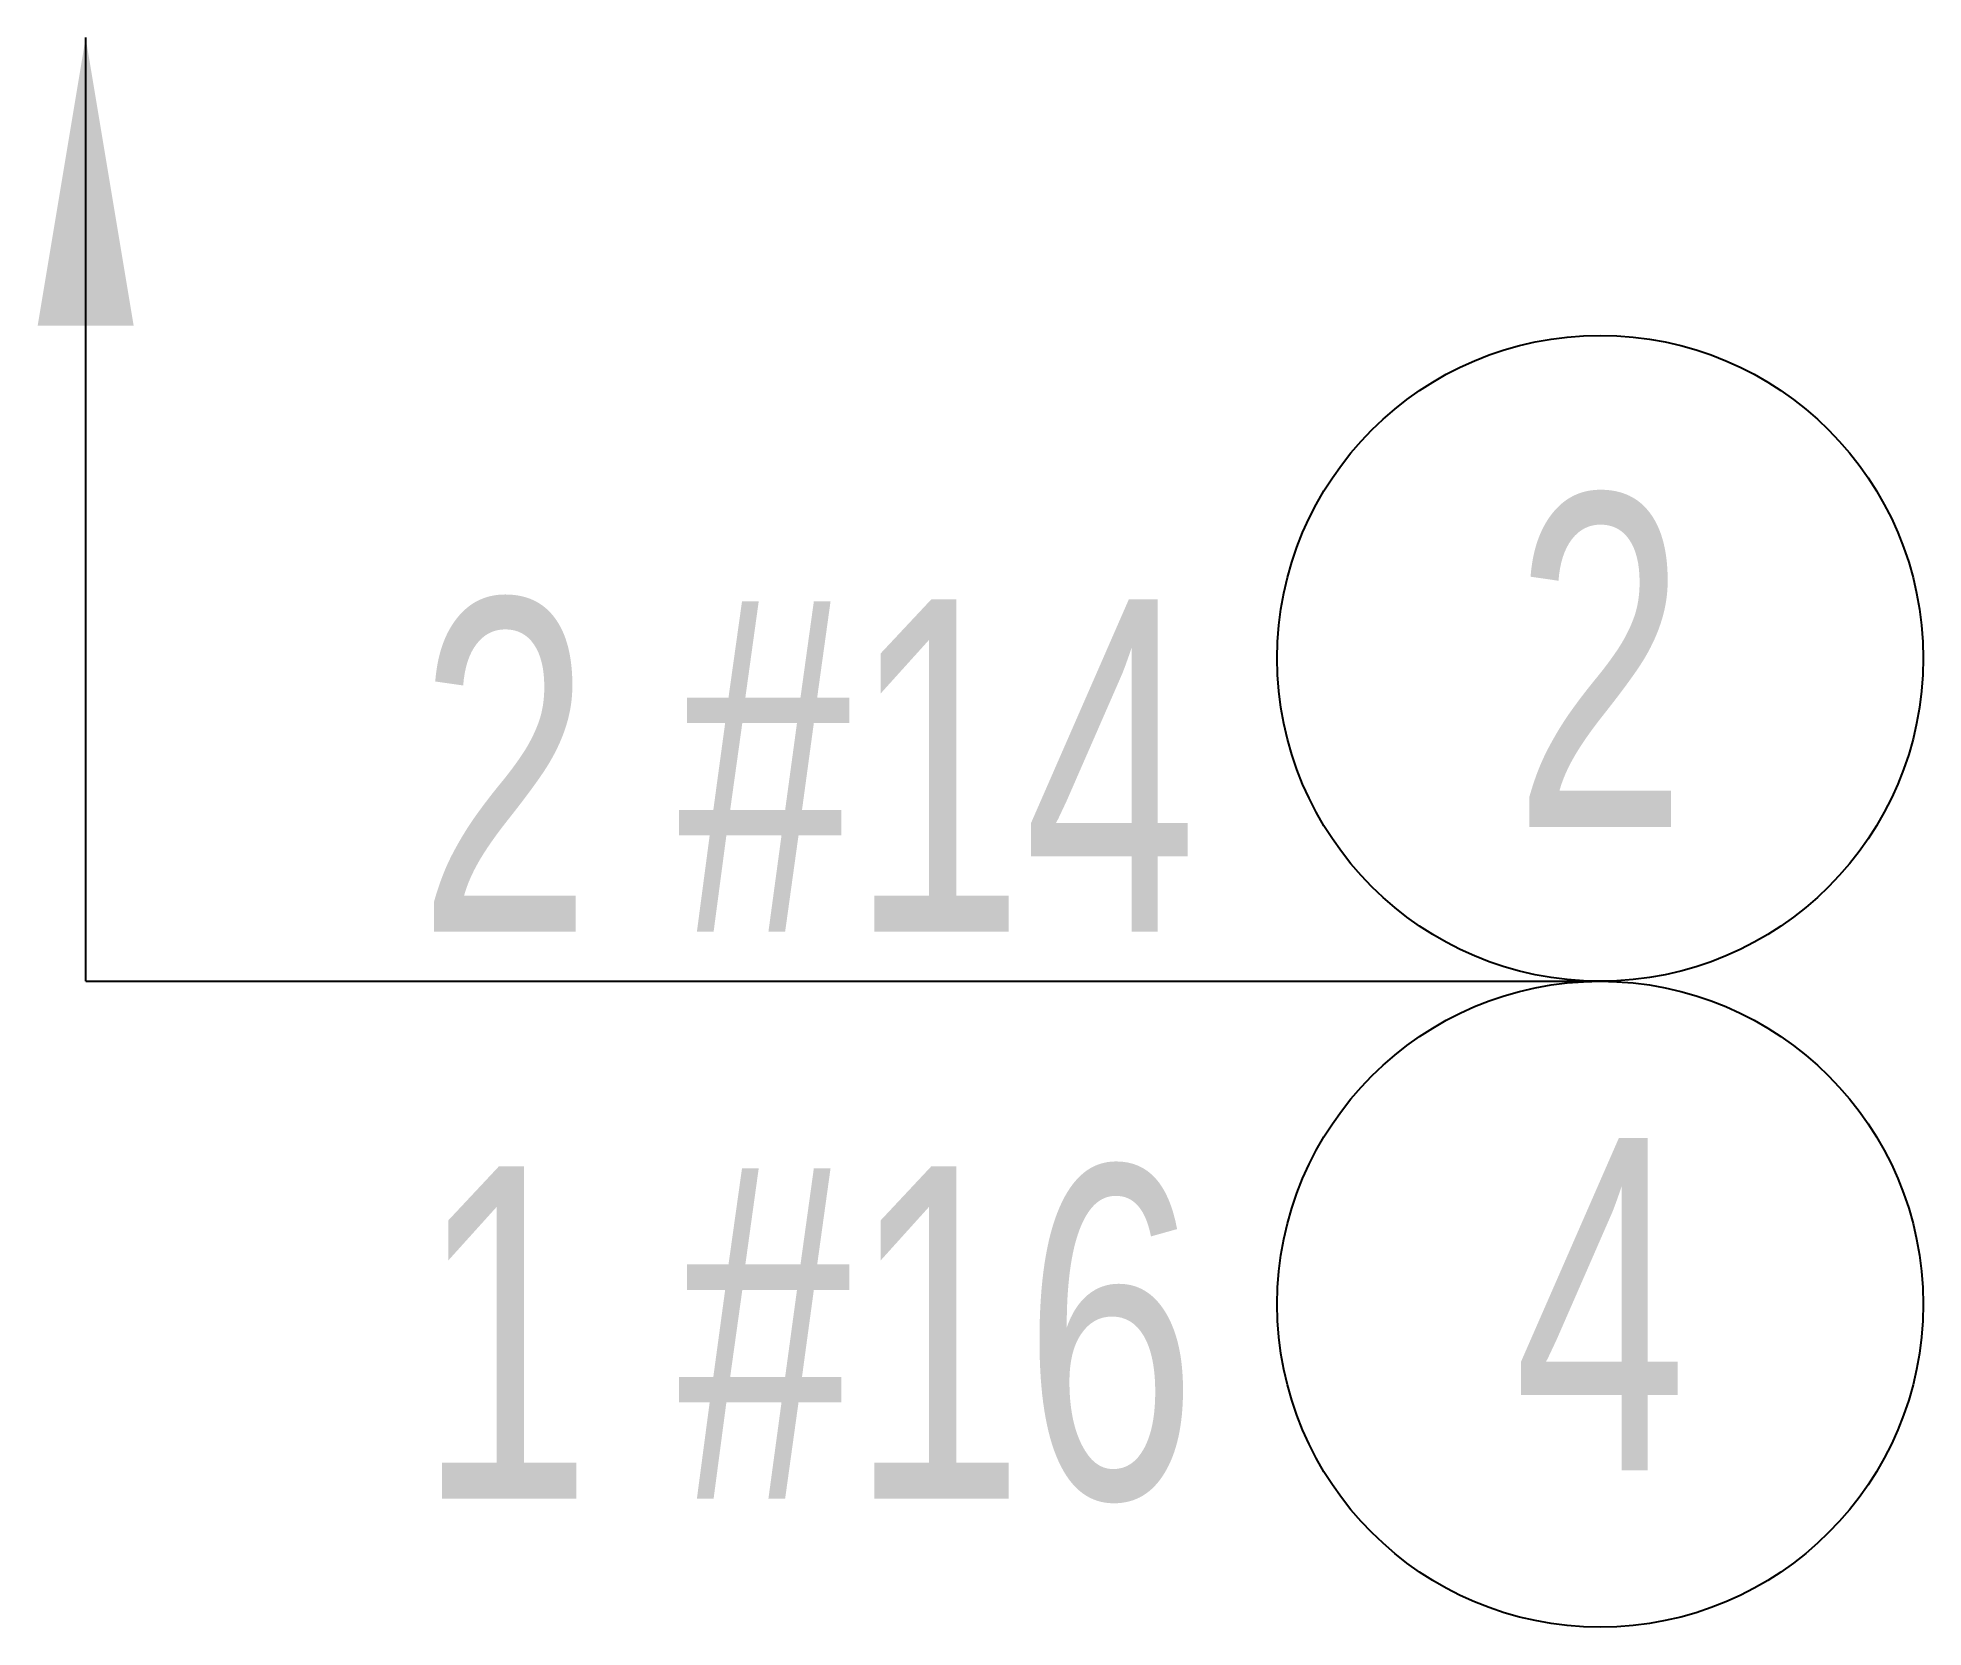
# Model space of a CAD drawing. Header units: centimetres. Extents: x 13197.7 to 13208, y 12550.5 to 12559.1.
import ezdxf
from ezdxf.enums import TextEntityAlignment as Align

# ---------------------------------------------------------------- set-up
doc = ezdxf.new("R2010")
doc.units = ezdxf.units.CM
doc.header["$LTSCALE"] = 15
doc.header["$MEASUREMENT"] = 0
doc.layers.add('1', color=1, linetype='Continuous')
doc.styles.add('2', font='vn_vni.shx', dxfattribs={"width": 0.7, "height": 9})

# ---------------------------------------------------------------- blocks, each defined once
blk = doc.blocks.new('MT')
at = {"layer": '1'}
blk.add_solid([(1.56, 0.26), (1.56, -0.26), (0, 0)], dxfattribs=at)

msp = doc.modelspace()

# ---------------------------------------------------------------- linework, layer by layer
at = {"layer": '1'}
for q in [(13197.996, 12559.14), (13206.201, 12554.027)]:
    msp.add_line((13197.996, 12554.027), q, dxfattribs=at)
for centre in [(13206.201, 12555.777), (13206.201, 12552.277)]:
    msp.add_circle(centre, 1.75, dxfattribs=at)

# ---------------------------------------------------------------- block references
at = {"layer": '1', "xscale": -1, "rotation": 90}
msp.add_blockref('MT', (13197.996, 12559.14), dxfattribs=at)

# ---------------------------------------------------------------- texts
at = {"layer": '1', "style": '2', "width": 0.7}
for s, p in [('2', (13206.201, 12555.777)), ('4', (13206.201, 12552.277))]:
    msp.add_text(s, height=1.8, dxfattribs=at).set_placement(p, align=Align.MIDDLE)
for s, p in [('2 #14', (13204.015, 12553.756)), ('1 #16', (13204.015, 12550.684))]:
    msp.add_text(s, height=1.8, dxfattribs=at).set_placement(p, align=Align.BOTTOM_RIGHT)

doc.saveas('drawing.dxf')
